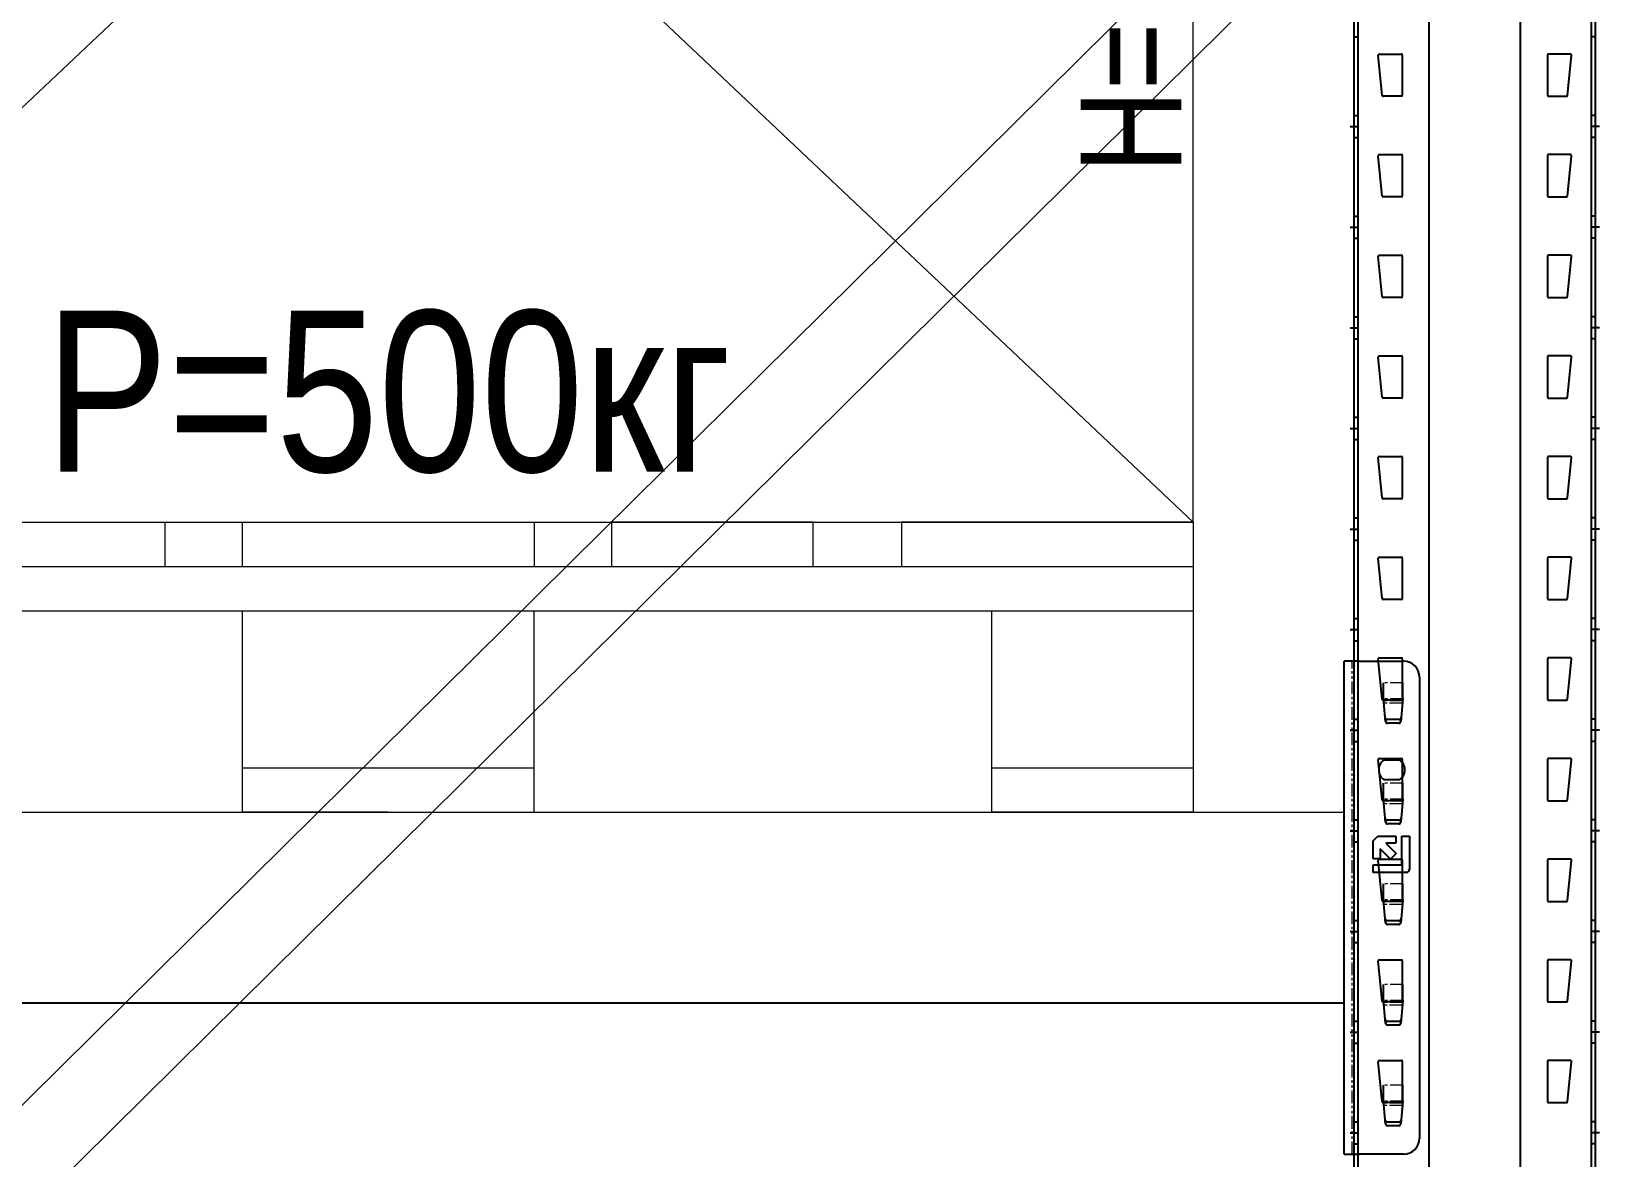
# Model space of a CAD drawing. Header units: millimetres. Extents: x 2140 to 223837, y 2113 to 170313.
# Drawn here: x 222154 to 222934, y 116232 to 116792 of the extents above; entities that cross this region are included whole.
import ezdxf

# ---------------------------------------------------------------- set-up
doc = ezdxf.new("R2010")
doc.units = ezdxf.units.MM
doc.linetypes.add('PHANTOM', pattern=[12.7, 6.35, -1.27, 1.27, -1.27, 1.27, -1.27])
for name, color, linetype, lineweight in [('1.Балка', 5, 'Continuous', 0), ('20.Груз', 7, 'Continuous', 0), ('25.Размера', 7, 'Continuous', 0), ('37.Паллеты', 32, 'Continuous', 0), ('52.Труба СВЖ', 7, 'Continuous', 0), ('7.Поддон', 32, 'Continuous', 0)]:
    doc.layers.add(name, color=color, linetype=linetype, lineweight=lineweight)
doc.layers.add('2.Стойка', color=7, linetype='Continuous')
doc.styles.add('Arial Narrow', font='ARIALN.TTF')
doc.styles.add('GOST', font='isocpeur.ttf')
doc.styles.add('Курсив', font='isocpeui.ttf')
doc.dimstyles.new('80', dxfattribs={"dimtxt": 80, "dimasz": 80, "dimexe": 0.18, "dimexo": 0, "dimgap": 20, "dimtad": 1, "dimdec": 0, "dimzin": 0, "dimdsep": 46, "dimtxsty": 'Курсив', "dimcen": 0.09, "dimadec": 0, "dimazin": 0, "dimtfac": 1, "dimtdec": 0, "dimtofl": 0, "dimtmove": 0, "dimatfit": 3, "dimfxl": 0.18, "dimtolj": 1, "dimtzin": 0, "dimarcsym": 0})
doc.dimstyles.new('blok40', dxfattribs={"dimtxt": 40, "dimasz": 80, "dimexe": 0.18, "dimexo": 0, "dimgap": 5, "dimtad": 1, "dimtoh": 1, "dimdec": 0, "dimzin": 0, "dimdsep": 46, "dimtxsty": 'GOST', "dimblk": 'NONE', "dimcen": 0.09, "dimse1": 1, "dimse2": 1, "dimsd1": 1, "dimsd2": 1, "dimadec": 0, "dimazin": 0, "dimtfac": 1, "dimtdec": 0, "dimtofl": 0, "dimtmove": 0, "dimatfit": 2, "dimldrblk": 'NONE', "dimfxl": 0.18, "dimtolj": 1, "dimtzin": 0, "dimarcsym": 0})

# ---------------------------------------------------------------- blocks, each defined once
blk = doc.blocks.new('*U494')
at = {"layer": '2.Стойка', "color": 0, "linetype": 'ByBlock'}
for p, q in [((-120, 0), (-120, 12200)), ((-118, 0), (-118, 12200)), ((-82.67, 0), (-82.67, 12200)), ((-37.33, 0), (-37.33, 12200)), ((-2, 0), (-2, 12200)), ((0, 0), (0, 12200)), ((-120, 7059.5), (-118, 7059.5)), ((0, 7059.5), (-2, 7059.5)), ((-106.09, 7030.45), (-108, 7050.45)), ((-107.5, 7051), (-96.55, 7051)), ((-96.05, 7050.5), (-96.05, 7030.5)), ((-23.95, 7050.5), (-23.95, 7030.5)), ((-12.5, 7051), (-23.45, 7051)), ((-13.91, 7030.45), (-12, 7050.45)), ((-96.55, 7030), (-105.6, 7030)), ((-23.45, 7030), (-14.4, 7030)), ((-122, 7015), (-118, 7015)), ((-120, 7020.5), (-118, 7020.5)), ((0, 7020.5), (-2, 7020.5)), ((2, 7015), (-2, 7015)), ((-120, 7009.5), (-118, 7009.5)), ((0, 7009.5), (-2, 7009.5)), ((-106.09, 6980.45), (-108, 7000.45)), ((-107.5, 7001), (-96.55, 7001)), ((-96.05, 7000.5), (-96.05, 6980.5)), ((-23.95, 7000.5), (-23.95, 6980.5)), ((-12.5, 7001), (-23.45, 7001)), ((-13.91, 6980.45), (-12, 7000.45)), ((-96.55, 6980), (-105.6, 6980)), ((-23.45, 6980), (-14.4, 6980)), ((-120, 6970.5), (-118, 6970.5)), ((0, 6970.5), (-2, 6970.5)), ((-122, 6965), (-118, 6965)), ((2, 6965), (-2, 6965)), ((-120, 6959.5), (-118, 6959.5)), ((0, 6959.5), (-2, 6959.5)), ((-106.09, 6930.45), (-108, 6950.45)), ((-107.5, 6951), (-96.55, 6951)), ((-96.05, 6950.5), (-96.05, 6930.5)), ((-23.95, 6950.5), (-23.95, 6930.5)), ((-12.5, 6951), (-23.45, 6951)), ((-13.91, 6930.45), (-12, 6950.45)), ((-96.55, 6930), (-105.6, 6930)), ((-23.45, 6930), (-14.4, 6930)), ((-122, 6915), (-118, 6915)), ((-120, 6920.5), (-118, 6920.5)), ((0, 6920.5), (-2, 6920.5)), ((2, 6915), (-2, 6915)), ((-120, 6909.5), (-118, 6909.5)), ((0, 6909.5), (-2, 6909.5)), ((-106.09, 6880.45), (-108, 6900.45)), ((-107.5, 6901), (-96.55, 6901)), ((-96.05, 6900.5), (-96.05, 6880.5)), ((-23.95, 6900.5), (-23.95, 6880.5)), ((-12.5, 6901), (-23.45, 6901)), ((-13.91, 6880.45), (-12, 6900.45)), ((-96.55, 6880), (-105.6, 6880)), ((-23.45, 6880), (-14.4, 6880)), ((-120, 6870.5), (-118, 6870.5)), ((0, 6870.5), (-2, 6870.5)), ((-122, 6865), (-118, 6865)), ((-120, 6859.5), (-118, 6859.5)), ((2, 6865), (-2, 6865)), ((0, 6859.5), (-2, 6859.5)), ((-107.5, 6851), (-96.55, 6851)), ((-12.5, 6851), (-23.45, 6851)), ((-106.09, 6830.45), (-108, 6850.45)), ((-96.05, 6850.5), (-96.05, 6830.5)), ((-23.95, 6850.5), (-23.95, 6830.5)), ((-13.91, 6830.45), (-12, 6850.45)), ((-96.55, 6830), (-105.6, 6830)), ((-23.45, 6830), (-14.4, 6830)), ((-120, 6820.5), (-118, 6820.5)), ((0, 6820.5), (-2, 6820.5)), ((-122, 6815), (-118, 6815)), ((2, 6815), (-2, 6815)), ((-120, 6809.5), (-118, 6809.5)), ((0, 6809.5), (-2, 6809.5)), ((-106.09, 6780.45), (-108, 6800.45)), ((-107.5, 6801), (-96.55, 6801)), ((-96.05, 6800.5), (-96.05, 6780.5)), ((-23.95, 6800.5), (-23.95, 6780.5)), ((-12.5, 6801), (-23.45, 6801)), ((-13.91, 6780.45), (-12, 6800.45)), ((-96.55, 6780), (-105.6, 6780)), ((-23.45, 6780), (-14.4, 6780)), ((-122, 6765), (-118, 6765)), ((-120, 6770.5), (-118, 6770.5)), ((0, 6770.5), (-2, 6770.5)), ((2, 6765), (-2, 6765)), ((-120, 6759.5), (-118, 6759.5)), ((0, 6759.5), (-2, 6759.5)), ((-106.09, 6730.45), (-108, 6750.45)), ((-107.5, 6751), (-96.55, 6751)), ((-96.05, 6750.5), (-96.05, 6730.5)), ((-23.95, 6750.5), (-23.95, 6730.5)), ((-12.5, 6751), (-23.45, 6751)), ((-13.91, 6730.45), (-12, 6750.45)), ((-96.55, 6730), (-105.6, 6730)), ((-23.45, 6730), (-14.4, 6730)), ((-120, 6720.5), (-118, 6720.5)), ((0, 6720.5), (-2, 6720.5)), ((-122, 6715), (-118, 6715)), ((2, 6715), (-2, 6715)), ((-120, 6709.5), (-118, 6709.5)), ((0, 6709.5), (-2, 6709.5)), ((-106.09, 6680.45), (-108, 6700.45)), ((-107.5, 6701), (-96.55, 6701)), ((-96.05, 6700.5), (-96.05, 6680.5)), ((-23.95, 6700.5), (-23.95, 6680.5)), ((-12.5, 6701), (-23.45, 6701)), ((-13.91, 6680.45), (-12, 6700.45)), ((-96.55, 6680), (-105.6, 6680)), ((-23.45, 6680), (-14.4, 6680)), ((-122, 6665), (-118, 6665)), ((-120, 6670.5), (-118, 6670.5)), ((0, 6670.5), (-2, 6670.5)), ((2, 6665), (-2, 6665)), ((-120, 6659.5), (-118, 6659.5)), ((0, 6659.5), (-2, 6659.5)), ((-106.09, 6630.45), (-108, 6650.45)), ((-107.5, 6651), (-96.55, 6651)), ((-96.05, 6650.5), (-96.05, 6630.5)), ((-23.95, 6650.5), (-23.95, 6630.5)), ((-12.5, 6651), (-23.45, 6651)), ((-13.91, 6630.45), (-12, 6650.45)), ((-96.55, 6630), (-105.6, 6630)), ((-23.45, 6630), (-14.4, 6630)), ((-120, 6620.5), (-118, 6620.5)), ((0, 6620.5), (-2, 6620.5)), ((-122, 6615), (-118, 6615)), ((-120, 6609.5), (-118, 6609.5)), ((2, 6615), (-2, 6615)), ((0, 6609.5), (-2, 6609.5)), ((-106.09, 6580.45), (-108, 6600.45)), ((-107.5, 6601), (-96.55, 6601)), ((-96.05, 6600.5), (-96.05, 6580.5)), ((-23.95, 6600.5), (-23.95, 6580.5)), ((-12.5, 6601), (-23.45, 6601)), ((-13.91, 6580.45), (-12, 6600.45)), ((-96.55, 6580), (-105.6, 6580)), ((-23.45, 6580), (-14.4, 6580)), ((-120, 6570.5), (-118, 6570.5)), ((0, 6570.5), (-2, 6570.5)), ((-122, 6565), (-118, 6565)), ((2, 6565), (-2, 6565)), ((-120, 6559.5), (-118, 6559.5)), ((0, 6559.5), (-2, 6559.5)), ((-106.09, 6530.45), (-108, 6550.45)), ((-107.5, 6551), (-96.55, 6551)), ((-96.05, 6550.5), (-96.05, 6530.5)), ((-23.95, 6550.5), (-23.95, 6530.5)), ((-12.5, 6551), (-23.45, 6551)), ((-13.91, 6530.45), (-12, 6550.45)), ((-96.55, 6530), (-105.6, 6530)), ((-23.45, 6530), (-14.4, 6530)), ((-120, 6520.5), (-118, 6520.5)), ((0, 6520.5), (-2, 6520.5)), ((-122, 6515), (-118, 6515)), ((-120, 6509.5), (-118, 6509.5)), ((2, 6515), (-2, 6515)), ((0, 6509.5), (-2, 6509.5))]:
    blk.add_line(p, q, dxfattribs=at)
for centre, start, end in [((-107.5, 7050.5), 90, 185.44033), ((-96.55, 7050.5), 0, 90), ((-23.45, 7050.5), 90, 180), ((-12.5, 7050.5), 354.55967, 90), ((-105.6, 7030.5), 185.44033, 270), ((-96.55, 7030.5), 270, 0), ((-23.45, 7030.5), 180, 270), ((-14.4, 7030.5), 270, 354.55967), ((-107.5, 7000.5), 90, 185.44033), ((-96.55, 7000.5), 0, 90), ((-23.45, 7000.5), 90, 180), ((-12.5, 7000.5), 354.55967, 90), ((-105.6, 6980.5), 185.44033, 270), ((-96.55, 6980.5), 270, 0), ((-23.45, 6980.5), 180, 270), ((-14.4, 6980.5), 270, 354.55967), ((-107.5, 6950.5), 90, 185.44033), ((-96.55, 6950.5), 0, 90), ((-23.45, 6950.5), 90, 180), ((-12.5, 6950.5), 354.55967, 90), ((-105.6, 6930.5), 185.44033, 270), ((-96.55, 6930.5), 270, 0), ((-23.45, 6930.5), 180, 270), ((-14.4, 6930.5), 270, 354.55967), ((-107.5, 6900.5), 90, 185.44033), ((-96.55, 6900.5), 0, 90), ((-23.45, 6900.5), 90, 180), ((-12.5, 6900.5), 354.55967, 90), ((-105.6, 6880.5), 185.44033, 270), ((-96.55, 6880.5), 270, 0), ((-23.45, 6880.5), 180, 270), ((-14.4, 6880.5), 270, 354.55967), ((-107.5, 6850.5), 90, 185.44033), ((-96.55, 6850.5), 0, 90), ((-23.45, 6850.5), 90, 180), ((-12.5, 6850.5), 354.55967, 90), ((-105.6, 6830.5), 185.44033, 270), ((-96.55, 6830.5), 270, 0), ((-23.45, 6830.5), 180, 270), ((-14.4, 6830.5), 270, 354.55967), ((-107.5, 6800.5), 90, 185.44033), ((-96.55, 6800.5), 0, 90), ((-23.45, 6800.5), 90, 180), ((-12.5, 6800.5), 354.55967, 90), ((-105.6, 6780.5), 185.44033, 270), ((-96.55, 6780.5), 270, 0), ((-23.45, 6780.5), 180, 270), ((-14.4, 6780.5), 270, 354.55967), ((-107.5, 6750.5), 90, 185.44033), ((-96.55, 6750.5), 0, 90), ((-23.45, 6750.5), 90, 180), ((-12.5, 6750.5), 354.55967, 90), ((-105.6, 6730.5), 185.44033, 270), ((-96.55, 6730.5), 270, 0), ((-23.45, 6730.5), 180, 270), ((-14.4, 6730.5), 270, 354.55967), ((-107.5, 6700.5), 90, 185.44033), ((-96.55, 6700.5), 0, 90), ((-23.45, 6700.5), 90, 180), ((-12.5, 6700.5), 354.55967, 90), ((-105.6, 6680.5), 185.44033, 270), ((-96.55, 6680.5), 270, 0), ((-23.45, 6680.5), 180, 270), ((-14.4, 6680.5), 270, 354.55967), ((-107.5, 6650.5), 90, 185.44033), ((-96.55, 6650.5), 0, 90), ((-23.45, 6650.5), 90, 180), ((-12.5, 6650.5), 354.55967, 90), ((-105.6, 6630.5), 185.44033, 270), ((-96.55, 6630.5), 270, 0), ((-23.45, 6630.5), 180, 270), ((-14.4, 6630.5), 270, 354.55967), ((-107.5, 6600.5), 90, 185.44033), ((-96.55, 6600.5), 0, 90), ((-23.45, 6600.5), 90, 180), ((-12.5, 6600.5), 354.55967, 90), ((-105.6, 6580.5), 185.44033, 270), ((-96.55, 6580.5), 270, 0), ((-23.45, 6580.5), 180, 270), ((-14.4, 6580.5), 270, 354.55967), ((-107.5, 6550.5), 90, 185.44033), ((-96.55, 6550.5), 0, 90), ((-23.45, 6550.5), 90, 180), ((-12.5, 6550.5), 354.55967, 90), ((-105.6, 6530.5), 185.44033, 270), ((-96.55, 6530.5), 270, 0), ((-23.45, 6530.5), 180, 270), ((-14.4, 6530.5), 270, 354.55967)]:
    blk.add_arc(centre, 0.5, start, end, dxfattribs=at)
blk = doc.blocks.new('*U1726')
at = {"layer": '1.Балка', "color": 0, "linetype": 'Continuous', "lineweight": 25}
for p, q in [((2705, -210.65), (2705, 34.35)), ((2712.5, 34.35), (2705, 34.35)), ((2712.5, 34.35), (2734.5, 34.35)), ((2724.6, 15.84), (2724.6, 23.65)), ((2734.2, 15.84), (2734.2, 23.65)), ((2742.5, 26.35), (2742.5, -202.65)), ((2725.6, 4.41), (2724.6, 15.84)), ((2734.2, 15.84), (2733.2, 4.41)), ((2732.36, 5.35), (2726.44, 5.35)), ((2732.2, 3.5), (2726.6, 3.5)), ((2724.88, -14.65), (2732.52, -14.65)), ((2724.6, -34.16), (2724.6, -26.35)), ((2732.52, -24.65), (2724.88, -24.65)), ((2734.2, -34.16), (2734.2, -26.35)), ((2725.6, -45.59), (2724.6, -34.16)), ((2734.2, -34.16), (2733.2, -45.59)), ((2732.36, -44.65), (2726.44, -44.65)), ((2732.2, -46.5), (2726.6, -46.5)), ((2719.5, -54.9), (2721.75, -52.65)), ((2721.75, -52.65), (2730.75, -52.65)), ((2730.75, -52.65), (2730.75, -56.15)), ((2733.75, -66.9), (2733.75, -52.65)), ((2733.75, -52.65), (2737.5, -52.65)), ((2737.5, -52.65), (2737.5, -69.15)), ((2719.5, -63.9), (2719.5, -54.9)), ((2728.05, -64.03), (2723, -58.98)), ((2723, -58.98), (2723, -63.9)), ((2725.83, -56.15), (2730.88, -61.2)), ((2730.75, -56.15), (2725.83, -56.15)), ((2730.88, -61.2), (2728.05, -64.03)), ((2723, -63.9), (2719.5, -63.9)), ((2719.5, -70.65), (2719.5, -66.9)), ((2719.5, -66.9), (2733.75, -66.9)), ((2736, -70.65), (2719.5, -70.65)), ((2724.6, -84.16), (2724.6, -76.35)), ((2734.2, -84.16), (2734.2, -76.35)), ((2725.6, -95.59), (2724.6, -84.16)), ((2734.2, -84.16), (2733.2, -95.59)), ((2732.36, -94.65), (2726.44, -94.65)), ((2732.2, -96.5), (2726.6, -96.5)), ((2724.6, -134.16), (2724.6, -126.35)), ((2734.2, -134.16), (2734.2, -126.35)), ((2705, -135.65), (5, -135.65)), ((2725.6, -145.59), (2724.6, -134.16)), ((2734.2, -134.16), (2733.2, -145.59)), ((2732.36, -144.65), (2726.44, -144.65)), ((2732.2, -146.5), (2726.6, -146.5)), ((2724.6, -184.16), (2724.6, -176.35)), ((2734.2, -184.16), (2734.2, -176.35)), ((2725.6, -195.59), (2724.6, -184.16)), ((2734.2, -184.16), (2733.2, -195.59)), ((2732.36, -194.65), (2726.44, -194.65)), ((2732.2, -196.5), (2726.6, -196.5)), ((2705, -210.65), (2712.5, -210.65)), ((2734.5, -210.65), (2712.5, -210.65))]:
    blk.add_line(p, q, dxfattribs=at)
at = {"layer": '1.Балка', "color": 0, "linetype": 'PHANTOM', "lineweight": 18}
for p, q in [((2709, -210.65), (2709, 34.35)), ((2734.2, 23.65), (2724.6, 23.65)), ((2734.19, 15.7), (2724.61, 15.7)), ((2734.1, 14.7), (2724.7, 14.7)), ((2733.99, 13.5), (2724.81, 13.5)), ((2734.2, -26.35), (2724.6, -26.35)), ((2734.19, -34.3), (2724.61, -34.3)), ((2734.1, -35.3), (2724.7, -35.3)), ((2733.99, -36.5), (2724.81, -36.5)), ((2734.2, -76.35), (2724.6, -76.35)), ((2734.19, -84.3), (2724.61, -84.3)), ((2734.1, -85.3), (2724.7, -85.3)), ((2733.99, -86.5), (2724.81, -86.5)), ((2734.2, -126.35), (2724.6, -126.35)), ((2734.19, -134.3), (2724.61, -134.3)), ((2734.1, -135.3), (2724.7, -135.3)), ((2733.99, -136.5), (2724.81, -136.5)), ((2734.2, -176.35), (2724.6, -176.35)), ((2734.19, -184.3), (2724.61, -184.3)), ((2734.1, -185.3), (2724.7, -185.3)), ((2733.99, -186.5), (2724.81, -186.5))]:
    blk.add_line(p, q, dxfattribs=at)
at = {"layer": '1.Балка', "color": 0}
blk.add_line((5, -40.65), (2705, -40.65), dxfattribs=at)
at = {"layer": '1.Балка', "color": 0, "linetype": 'Continuous', "lineweight": 25}
for centre, radius, start, end in [((2734.5, 26.35), 8, 0.00041, 89.9997), ((2726.43, 6.34), 0.99, 185.91169, 270.80383), ((2726.63, 4.53), 1.03, 183.66435, 268.50847), ((2726.6, 4.5), 1, 185.00147, 269.9986), ((2732.17, 4.53), 1.03, 271.49153, 356.33565), ((2732.2, 4.5), 1, 269.99547, 355.00447), ((2732.38, 6.34), 0.99, 269.19617, 354.08831), ((2728.2, -19.65), 6, 123.55684, 236.44316), ((2729.2, -19.65), 6, 303.55684, 56.44316), ((2726.43, -43.66), 0.99, 185.91165, 270.80339), ((2726.63, -45.47), 1.03, 183.66458, 268.50845), ((2726.6, -45.5), 1, 185.00147, 269.9986), ((2732.17, -45.47), 1.03, 271.49155, 356.33542), ((2732.2, -45.5), 1, 269.99547, 355.00447), ((2732.38, -43.66), 0.99, 269.19661, 354.08835), ((2736, -69.15), 1.5, 270.00002, 359.99955), ((2726.43, -93.66), 0.99, 185.91182, 270.80337), ((2726.63, -95.47), 1.03, 183.66454, 268.50838), ((2726.6, -95.5), 1, 185.0015, 269.9986), ((2732.17, -95.47), 1.03, 271.49162, 356.33546), ((2732.2, -95.5), 1, 269.99547, 355.00444), ((2732.38, -93.66), 0.99, 269.19663, 354.08818), ((2726.43, -143.66), 0.99, 185.91191, 270.80337), ((2726.63, -145.47), 1.03, 183.66448, 268.50834), ((2726.6, -145.5), 1, 185.00147, 269.9986), ((2732.17, -145.47), 1.03, 271.49166, 356.33552), ((2732.2, -145.5), 1, 269.99547, 355.00447), ((2732.38, -143.66), 0.99, 269.19663, 354.08809), ((2726.43, -193.66), 0.99, 185.91163, 270.80341), ((2732.38, -193.66), 0.99, 269.19659, 354.08837), ((2726.63, -195.47), 1.03, 183.66435, 268.50847), ((2726.6, -195.5), 1, 185.00147, 269.9986), ((2732.17, -195.47), 1.03, 271.49153, 356.33565), ((2732.2, -195.5), 1, 269.99547, 355.00447), ((2734.5, -202.65), 8, 270.0003, 359.99959)]:
    blk.add_arc(centre, radius, start, end, dxfattribs=at)
blk = doc.blocks.new('*D1191')
at = {"layer": 'Defpoints', "color": 0, "linetype": 'ByBlock', "transparency": 16777216}
for p in [(2225, 500, 0), (2225, 0, 0), (2225, 0)]:
    blk.add_point(p, dxfattribs=at)
at = {"layer": '25.Размера', "color": 0, "linetype": 'ByBlock', "transparency": 16777216, "insert": (2225, 208.59), "char_height": 80, "attachment_point": 5, "style": 'Arial Narrow'}
blk.add_mtext('\\A1;Р=500кг', dxfattribs=at)
blk = doc.blocks.new('поддон')
at = {"layer": '7.Поддон', "color": 0, "linetype": 'ByBlock'}
for p, q in [((189, 144), (289, 144)), ((289, 144), (289, 122)), ((327.5, 122), (327.5, 144)), ((327.5, 144), (472.5, 144)), ((472.5, 144), (472.5, 122)), ((611, 144), (511, 144)), ((511, 144), (511, 122)), ((611, 144), (611, 122)), ((800, 144), (655, 144)), ((655, 144), (655, 122)), ((800, 144), (800, 0)), ((0, 122), (800, 122)), ((0, 100), (800, 100)), ((327.5, 0), (327.5, 100)), ((472.5, 0), (472.5, 100)), ((700, 0), (700, 100)), ((327.5, 22), (472.5, 22)), ((700, 22), (800, 22)), ((400, 0), (327.5, 0)), ((400, 0), (472.5, 0)), ((800, 0), (700, 0))]:
    blk.add_line(p, q, dxfattribs=at)
blk = doc.blocks.new('*D1193')
at = {"layer": 'Defpoints', "color": 0, "linetype": 'ByBlock', "transparency": 16777216}
for p in [(2625, 900), (2625, 900), (2625, 0)]:
    blk.add_point(p, dxfattribs=at)
at = {"layer": '25.Размера', "color": 0, "linetype": 'ByBlock', "transparency": 16777216, "insert": (2594.47, 450), "char_height": 50, "attachment_point": 5, "rotation": 90, "style": 'Arial Narrow'}
blk.add_mtext('\\A1;Н=900 мм', dxfattribs=at)
blk = doc.blocks.new('_None')
blk = doc.blocks.new('*U712')
at = {"layer": '52.Труба СВЖ', "color": 3}
for p, q in [((2830.15, 3195.28), (-28.28, 367.15)), ((-0.15, 338.72), (2858.28, 3166.85))]:
    blk.add_line(p, q, dxfattribs=at)
blk = doc.blocks.new('*U1179')
at = {"layer": '20.Груз', "color": 0, "linetype": 'ByBlock'}
for p, q in [((1825, 144), (2625, 900)), ((1825, 900), (2625, 144))]:
    blk.add_line(p, q, dxfattribs=at)
blk.add_lwpolyline([(1825, 144), (2625, 144), (2625, 900), (1825, 900)], close=True, dxfattribs=at)
at = {"layer": '7.Поддон', "color": 0, "linetype": 'ByBlock'}
blk.add_blockref('поддон', (1825, 0), dxfattribs=at)
at = {"layer": '25.Размера', "color": 0, "linetype": 'ByBlock'}
dim = blk.add_linear_dim(base=(2625, 900), p1=(2625, 0), p2=(2625, 900), angle=90, text='Н=<> мм', dimstyle='blok40', override={"dimtxt": 50, "dimtxsty": 'Arial Narrow'}, dxfattribs=at)
dim.commit()
dim.dimension.update_dxf_attribs({"geometry": '*D1193', "text_midpoint": (2594.47, 450)})
dim = blk.add_linear_dim(base=(2225, 0, 0), p1=(2225, 500), p2=(2225, 0), angle=90, text='Р=<>кг', dimstyle='80', override={"dimtih": 1, "dimtxsty": 'Arial Narrow', "dimse1": 1, "dimse2": 1, "dimsd1": 1, "dimsd2": 1, "dimtmove": 2}, dxfattribs=at)
dim.commit()
dim.dimension.update_dxf_attribs({"geometry": '*D1191', "text_midpoint": (2225, 208.59, 0), "dimtype": 160})

msp = doc.modelspace()

# ---------------------------------------------------------------- block references
at = {"color": 0}
msp.add_blockref('*U712', (220041.74, 113777.46), dxfattribs=at)
at = {"layer": '1.Балка', "color": 1}
msp.add_blockref('*U1726', (220101.74, 116444.46), dxfattribs=at)
at = {"layer": '2.Стойка', "color": 0}
msp.add_blockref('*U494', (222931.74, 109729.46), dxfattribs=at)
at = {"layer": '37.Паллеты', "color": 244, "lineweight": 0, "true_color": 0x991b1e}
msp.add_blockref('*U1179', (220106.74, 116403.81), dxfattribs=at)

doc.saveas('drawing.dxf')
